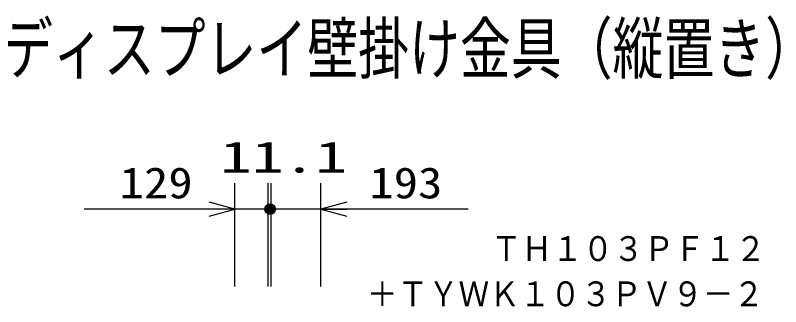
# Model space of a CAD drawing. Units: millimetres, scale not verified. Extents: x -63 to 64, y -57 to 57.
# Drawn here: x 4.9 to 64.1, y 34.9 to 57.4 of the extents above; entities that cross this region are included whole.
import ezdxf
from ezdxf.enums import TextEntityAlignment as Align

# ---------------------------------------------------------------- set-up
doc = ezdxf.new("R2010")
doc.units = ezdxf.units.MM
doc.header["$LTSCALE"] = 0.190236
for name, color, linetype in [('0-0_MOJI1', 2, 'Continuous'), ('0-1_TOUROKU', 1, 'Continuous'), ('0-2_SUNPO', 3, 'Continuous'), ('0-3_GAIKEI', 1, 'Continuous')]:
    doc.layers.add(name, color=color, linetype=linetype)
doc.styles.add('ＭＳ ゴシック', font='')
doc.styles.get('ＭＳ ゴシック').set_extended_font_data('MS Gothic')

# ---------------------------------------------------------------- blocks, each defined once
blk = doc.blocks.new('_OPEN30')
at = {"layer": '0-3_GAIKEI', "color": 7}
blk.add_line((0, 0), (-1, 0), dxfattribs=at)
blk.add_lwpolyline([(-1, 0.26795), (0, 0), (-1, -0.26795)], dxfattribs=at)

msp = doc.modelspace()

# ---------------------------------------------------------------- linework, layer by layer
at = {"layer": '0-2_SUNPO'}
for p, q in [((21.8823, 36.4116), (21.8823, 44.4117)), ((24.4583, 36.4116), (24.4583, 44.4117)), ((24.6804, 36.4116), (24.6804, 44.4117)), ((28.5404, 36.4116), (28.5404, 44.4117)), ((24.2987, 42.6767), (24.911, 42.6767)), ((24.3849, 42.7517), (24.8248, 42.7517)), ((19.8823, 42.4117), (10.2156, 42.4117)), ((39.9369, 42.4117), (21.8823, 42.4117)), ((24.2014, 42.3767), (25.0083, 42.3767)), ((24.2018, 42.4517), (25.0079, 42.4517)), ((24.2151, 42.3017), (24.9947, 42.3017)), ((24.2166, 42.5267), (24.9932, 42.5267)), ((24.2445, 42.2267), (24.9652, 42.2267)), ((24.2472, 42.6017), (24.9625, 42.6017)), ((24.2943, 42.1517), (24.9155, 42.1517)), ((24.3771, 42.0767), (24.8326, 42.0767))]:
    msp.add_line(p, q, dxfattribs=at)
msp.add_circle((24.6049, 42.4117), 0.405, dxfattribs=at)

# ---------------------------------------------------------------- block references
at = {"layer": '0-2_SUNPO', "xscale": -2, "yscale": 2, "rotation": 180}
msp.add_blockref('_OPEN30', (21.8823, 42.4117), dxfattribs=at)
at = {"layer": '0-2_SUNPO', "xscale": -2, "yscale": 2}
msp.add_blockref('_OPEN30', (28.5404, 42.4117), dxfattribs=at)

# ---------------------------------------------------------------- texts
at = {"layer": '0-0_MOJI1', "style": 'ＭＳ ゴシック', "width": 0.75}
msp.add_text('ハイビジョンプラズマディスプレイ壁掛け金具（縦置き）', height=3.848, dxfattribs=at).set_placement((-35.5001, 51.7599), align=Align.BOTTOM_LEFT)
at = {"layer": '0-1_TOUROKU', "style": 'ＭＳ ゴシック', "width": 0.9}
for s, p in [('ＴＨ１０３ＰＦ１２', (41.7, 37.8162)), ('＋ＴＹＷＫ１０３ＰＶ９－２', (32.1, 34.3161))]:
    msp.add_text(s, height=1.925, dxfattribs=at).set_placement(p, align=Align.BOTTOM_LEFT)
at = {"layer": '0-2_SUNPO', "style": 'ＭＳ ゴシック'}
for s, width, p in [('11.1', 1.5, (20.7362, 44.5205)), ('129', 1.15, (12.9648, 42.5212)), ('193', 1.15, (32.2878, 42.5212))]:
    msp.add_text(s, height=2.406, dxfattribs=dict(at, width=width)).set_placement(p, align=Align.BOTTOM_LEFT)

doc.saveas('drawing.dxf')
